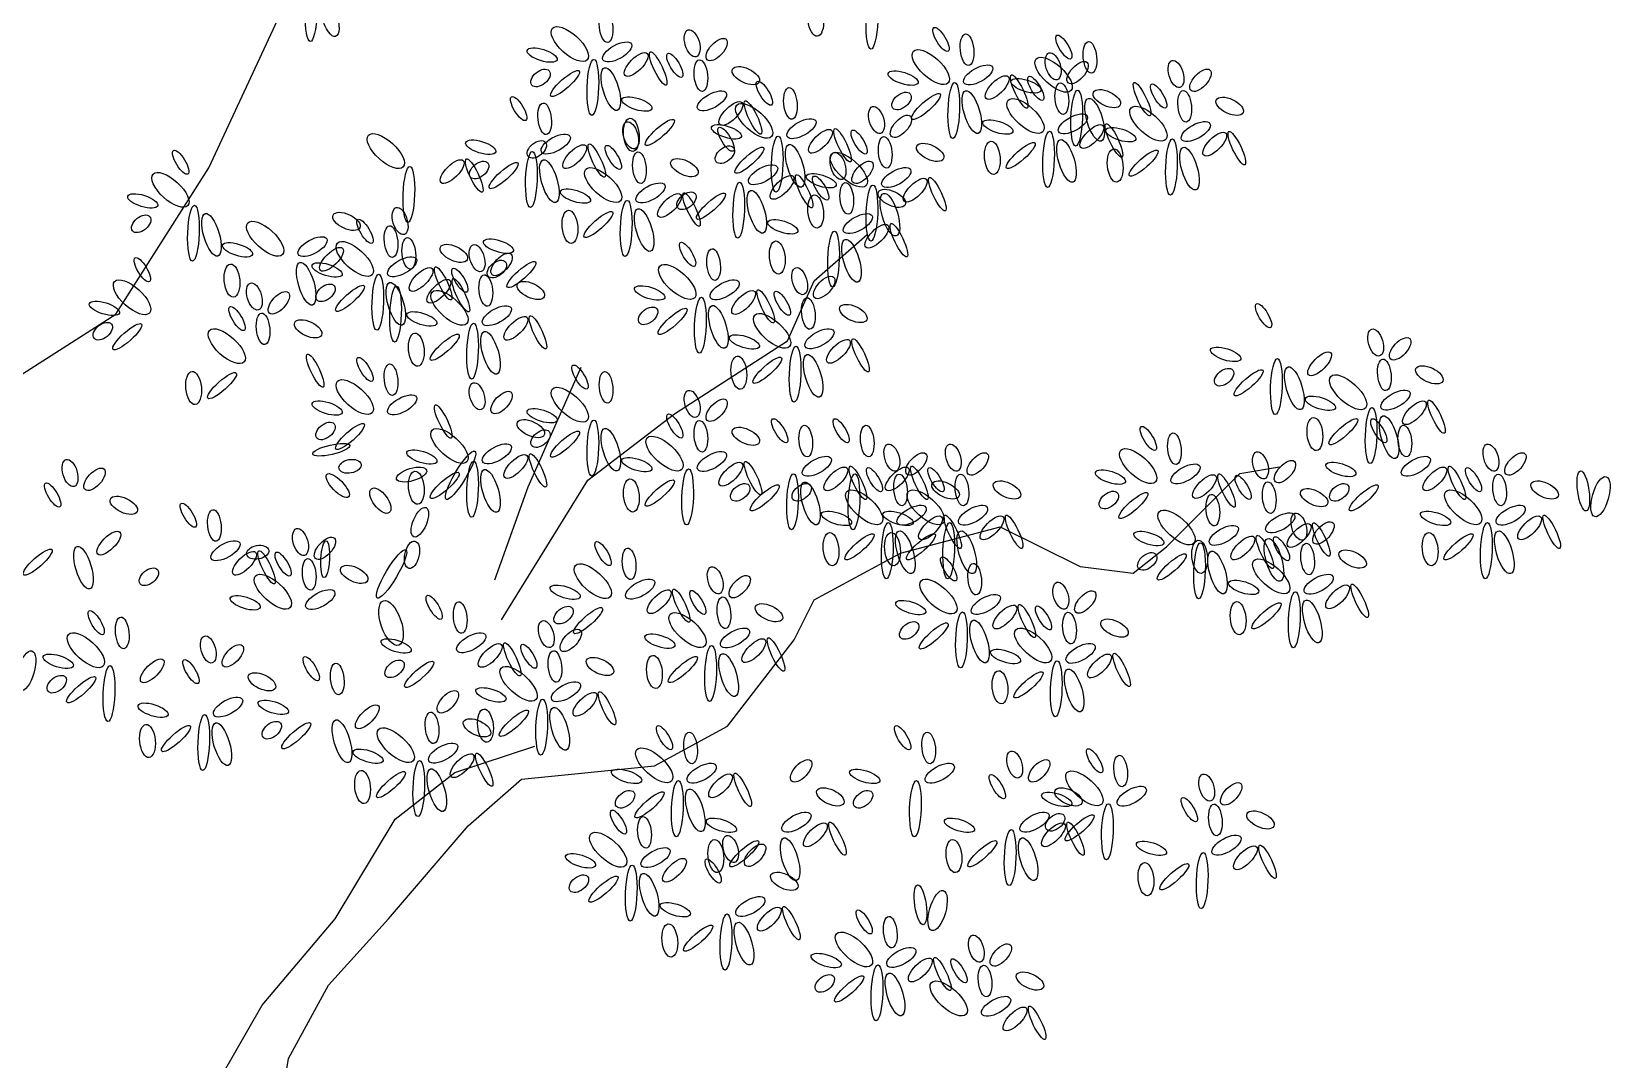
# Model space of a CAD drawing. Header units: millimetres. Extents: x -38686 to 870903, y -23218 to 232707.
# Drawn here: x 45839 to 48163, y 11412 to 12925 of the extents above; entities that cross this region are included whole.
import ezdxf

# ---------------------------------------------------------------- set-up
doc = ezdxf.new("R2010")
doc.units = ezdxf.units.MM
doc.header["$LTSCALE"] = 10
doc.layers.add('40 - Detail Outline', color=142, linetype='Continuous')

msp = doc.modelspace()

# ---------------------------------------------------------------- linework, layer by layer
at = {"layer": '40 - Detail Outline', "color": 250}
for points in [[(45179.869, 11511.454), (45189.655, 11716.857), (45297.301, 11853.792), (45326.659, 11980.946), (45346.231, 12049.413), (45365.803, 12196.129), (45483.235, 12313.502), (45659.382, 12372.189), (45825.744, 12421.094), (45962.748, 12509.124), (46099.751, 12724.308), (46226.969, 12998.178), (46315.043, 13135.113), (46403.117, 13340.515)], [(46530.335, 12059.194), (46657.552, 12264.597), (46784.77, 12362.408), (46951.132, 12470), (46990.276, 12558.029), (47068.564, 12626.497)], [(46520.549, 12117.881), (46569.479, 12254.816), (46647.767, 12430.875)], [(45884.46, 10758.311), (46001.892, 10934.371), (46099.751, 11061.525), (46178.039, 11178.897), (46217.183, 11413.643), (46275.899, 11521.235), (46363.973, 11619.046), (46481.405, 11755.981), (46559.693, 11824.448), (46755.412, 11844.011), (46863.058, 11902.697), (46960.918, 12029.851), (46990.276, 12088.538), (47117.494, 12157.005), (47264.283, 12196.129), (47381.715, 12137.443), (47460.003, 12127.662), (47508.933, 12166.786), (47616.579, 12274.378), (47675.295, 12284.159)], [(45238.585, 10376.849), (45375.589, 10425.755), (45571.308, 10572.471), (45727.884, 10758.311), (45904.032, 10944.152), (45972.534, 11071.306), (46099.751, 11188.679), (46099.751, 11354.957), (46178.039, 11491.892), (46285.685, 11619.046), (46373.759, 11765.762), (46461.833, 11834.23), (46579.265, 11873.354)]]:
    msp.add_lwpolyline(points, dxfattribs=at)
for centre, major_axis, ratio in [((46250.478, 12951.534), (1.529, 41.232), 0.20500745), ((46276.964, 12949.106), (-9.295, 31.356), 0.34975758), ((47075.39, 12940.239), (1.529, 41.232), 0.20500745), ((46684.27, 12932.143), (-2.324, 23.227), 0.42226374), ((46992.656, 12942.457), (-2.324, 24.388), 0.46691768), ((46630.821, 12906.593), (-25.562, 23.227), 0.43068734), ((46810.92, 12907.755), (-5.81, 19.743), 0.51100826), ((47177.034, 12913.357), (-10.457, 17.42), 0.33333377), ((46590.154, 12890.335), (-22.077, 6.968), 0.36538082), ((46700.537, 12894.98), (-20.915, -11.613), 0.43424884), ((46846.939, 12898.464), (-13.943, -15.097), 0.48303608), ((47161.929, 12872.71), (-25.562, 23.227), 0.43068734), ((47215.378, 12898.26), (-2.324, 23.227), 0.42226374), ((47357.837, 12902.062), (-10.457, 17.42), 0.33333377), ((47396.18, 12886.965), (-2.324, 23.227), 0.42226374), ((46664.755, 12842.825), (1.529, 41.232), 0.20500745), ((46728.423, 12876.399), (16.267, 16.259), 0.40395977), ((46760.957, 12870.592), (-11.619, 24.388), 0.23152073), ((46785.357, 12875.237), (-10.457, 17.42), 0.33333377), ((46823.701, 12860.14), (-2.324, 23.227), 0.42226374), ((47231.645, 12861.097), (-20.915, -11.613), 0.43424884), ((47342.732, 12861.416), (-25.562, 23.227), 0.43068734), ((47342.027, 12873.871), (-5.81, 19.743), 0.51100826), ((47378.047, 12864.581), (-13.943, -15.097), 0.48303608), ((47522.83, 12862.577), (-5.81, 19.743), 0.51100826), ((46587.83, 12856.656), (-12.781, -10.452), 0.60527555), ((46623.85, 12848.526), (20.915, 18.581), 0.24919164), ((46691.241, 12840.397), (-9.295, 31.356), 0.34975758), ((46889.931, 12860.14), (-19.753, 9.291), 0.49064662), ((47121.262, 12856.451), (-22.077, 6.968), 0.36538082), ((47259.531, 12842.515), (16.267, 16.259), 0.40395977), ((47292.065, 12836.708), (-11.619, 24.388), 0.23152073), ((47302.065, 12845.157), (-22.077, 6.968), 0.36538082), ((47316.465, 12841.354), (-10.457, 17.42), 0.33333377), ((47558.85, 12853.286), (-13.943, -15.097), 0.48303608), ((46555.525, 12811.706), (-10.457, 17.42), 0.33333377), ((46839.968, 12822.977), (-20.915, -11.613), 0.43424884), ((46917.13, 12834.295), (-10.457, 17.42), 0.33333377), ((46955.474, 12819.198), (-2.324, 23.227), 0.42226374), ((47118.938, 12822.772), (-12.781, -10.452), 0.60527555), ((47154.958, 12814.643), (20.915, 18.581), 0.24919164), ((47195.863, 12808.941), (1.529, 41.232), 0.20500745), ((47222.349, 12806.514), (-9.295, 31.356), 0.34975758), ((47354.809, 12826.256), (-2.324, 23.227), 0.42226374), ((47376.666, 12797.647), (1.529, 41.232), 0.20500745), ((47421.038, 12826.256), (-19.753, 9.291), 0.49064662), ((47472.867, 12825.414), (-11.619, 24.388), 0.23152073), ((47497.268, 12830.059), (-10.457, 17.42), 0.33333377), ((47535.611, 12814.962), (-2.324, 23.227), 0.42226374), ((46593.869, 12796.609), (-2.324, 23.227), 0.42226374), ((46729.585, 12818.332), (-22.077, 6.968), 0.36538082), ((46867.854, 12804.395), (16.267, 16.259), 0.40395977), ((46902.025, 12793.648), (-25.562, 23.227), 0.43068734), ((46900.388, 12798.589), (-11.619, 24.388), 0.23152073), ((47082.124, 12794.81), (-5.81, 19.743), 0.51100826), ((47301.36, 12800.707), (-25.562, 23.227), 0.43068734), ((47403.152, 12795.219), (-9.295, 31.356), 0.34975758), ((47482.163, 12789.412), (-25.562, 23.227), 0.43068734), ((47601.841, 12814.962), (-19.753, 9.291), 0.49064662), ((46720.518, 12772.221), (-5.81, 19.743), 0.51100826), ((46721.451, 12773.039), (-2.324, 24.388), 0.46691768), ((46763.281, 12776.523), (20.915, 18.581), 0.24919164), ((46861.358, 12777.39), (-22.077, 6.968), 0.36538082), ((46860.63, 12766.528), (-10.457, 17.42), 0.33333377), ((46971.741, 12782.035), (-20.915, -11.613), 0.43424884), ((47118.143, 12785.519), (-13.943, -15.097), 0.48303608), ((47260.693, 12784.448), (-22.077, 6.968), 0.36538082), ((47371.076, 12789.093), (-20.915, -11.613), 0.43424884), ((47398.962, 12770.512), (16.267, 16.259), 0.40395977), ((47431.496, 12764.705), (-11.619, 24.388), 0.23152073), ((47441.496, 12773.154), (-22.077, 6.968), 0.36538082), ((47551.878, 12777.799), (-20.915, -11.613), 0.43424884), ((46360.12, 12749.032), (-25.562, 23.227), 0.43068734), ((46499.753, 12754.801), (-22.077, 6.968), 0.36538082), ((46582.301, 12751.53), (-12.781, -10.452), 0.60527555), ((46610.136, 12759.446), (-20.915, -11.613), 0.43424884), ((46935.959, 12729.88), (1.529, 41.232), 0.20500745), ((46999.627, 12763.454), (16.267, 16.259), 0.40395977), ((47032.161, 12757.647), (-11.619, 24.388), 0.23152073), ((47056.561, 12762.292), (-10.457, 17.42), 0.33333377), ((47094.905, 12747.195), (-2.324, 23.227), 0.42226374), ((47161.135, 12747.195), (-19.753, 9.291), 0.49064662), ((47252.559, 12739.156), (-2.324, 24.388), 0.46691768), ((47294.389, 12742.64), (20.915, 18.581), 0.24919164), ((47335.294, 12736.938), (1.529, 41.232), 0.20500745), ((47361.78, 12734.51), (-9.295, 31.356), 0.34975758), ((47516.096, 12725.644), (1.529, 41.232), 0.20500745), ((47579.764, 12759.217), (16.267, 16.259), 0.40395977), ((47612.298, 12753.411), (-11.619, 24.388), 0.23152073), ((46058.318, 12732.645), (-10.457, 17.42), 0.33333377), ((46457.721, 12718.837), (16.267, 16.259), 0.40395977), ((46490.255, 12713.03), (-11.619, 24.388), 0.23152073), ((46574.354, 12707.291), (1.529, 41.232), 0.20500745), ((46638.022, 12740.865), (16.267, 16.259), 0.40395977), ((46670.556, 12735.058), (-11.619, 24.388), 0.23152073), ((46694.956, 12739.703), (-10.457, 17.42), 0.33333377), ((46733.299, 12724.606), (-2.324, 23.227), 0.42226374), ((46799.529, 12724.606), (-19.753, 9.291), 0.49064662), ((46859.034, 12743.711), (-12.781, -10.452), 0.60527555), ((46895.054, 12735.581), (20.915, 18.581), 0.24919164), ((46962.446, 12727.452), (-9.295, 31.356), 0.34975758), ((47041.456, 12721.645), (-25.562, 23.227), 0.43068734), ((47025.623, 12727.043), (-5.81, 19.743), 0.51100826), ((47433.362, 12727.861), (-2.324, 24.388), 0.46691768), ((47475.191, 12731.345), (20.915, 18.581), 0.24919164), ((47542.583, 12723.216), (-9.295, 31.356), 0.34975758), ((46043.213, 12691.998), (-25.562, 23.227), 0.43068734), ((46394.053, 12685.263), (1.529, 41.232), 0.20500745), ((46497.429, 12721.122), (-12.781, -10.452), 0.60527555), ((46533.449, 12712.992), (20.915, 18.581), 0.24919164), ((46600.84, 12704.863), (-9.295, 31.356), 0.34975758), ((46679.851, 12699.056), (-25.562, 23.227), 0.43068734), ((46915.24, 12714.268), (-20.915, -11.613), 0.43424884), ((46943.126, 12695.687), (16.267, 16.259), 0.40395977), ((46975.66, 12689.88), (-11.619, 24.388), 0.23152073), ((47000.789, 12705.387), (-22.077, 6.968), 0.36538082), ((47061.642, 12717.752), (-13.943, -15.097), 0.48303608), ((47111.172, 12710.032), (-20.915, -11.613), 0.43424884), ((46639.184, 12682.797), (-22.077, 6.968), 0.36538082), ((46749.566, 12687.443), (-20.915, -11.613), 0.43424884), ((46879.458, 12662.113), (1.529, 41.232), 0.20500745), ((46905.945, 12659.685), (-9.295, 31.356), 0.34975758), ((47000.06, 12694.525), (-10.457, 17.42), 0.33333377), ((47038.404, 12679.428), (-2.324, 23.227), 0.42226374), ((47075.39, 12657.877), (1.529, 41.232), 0.20500745), ((47104.634, 12679.428), (-19.753, 9.291), 0.49064662), ((47139.058, 12691.45), (16.267, 16.259), 0.40395977), ((47171.592, 12685.644), (-11.619, 24.388), 0.23152073), ((46002.545, 12675.739), (-22.077, 6.968), 0.36538082), ((46077.146, 12628.229), (1.529, 41.232), 0.20500745), ((46713.785, 12635.288), (1.529, 41.232), 0.20500745), ((46777.453, 12668.861), (16.267, 16.259), 0.40395977), ((46802.533, 12675.944), (-12.781, -10.452), 0.60527555), ((46809.986, 12663.055), (-11.619, 24.388), 0.23152073), ((46838.553, 12667.814), (20.915, 18.581), 0.24919164), ((46992.656, 12660.094), (-2.324, 24.388), 0.46691768), ((47101.876, 12655.449), (-9.295, 31.356), 0.34975758), ((46000.222, 12642.06), (-12.781, -10.452), 0.60527555), ((46103.633, 12625.801), (-9.295, 31.356), 0.34975758), ((46182.644, 12619.995), (-25.562, 23.227), 0.43068734), ((46302.322, 12645.544), (-19.753, 9.291), 0.49064662), ((46329.522, 12630.994), (-10.457, 17.42), 0.33333377), ((46381.21, 12646.087), (-5.81, 19.743), 0.51100826), ((46631.05, 12637.505), (-2.324, 24.388), 0.46691768), ((46672.879, 12640.989), (20.915, 18.581), 0.24919164), ((46740.271, 12632.86), (-9.295, 31.356), 0.34975758), ((46944.288, 12637.62), (-22.077, 6.968), 0.36538082), ((47054.671, 12642.265), (-20.915, -11.613), 0.43424884), ((46252.359, 12608.381), (-20.915, -11.613), 0.43424884), ((46367.865, 12615.897), (-2.324, 23.227), 0.42226374), ((46393.991, 12598.472), (-2.324, 23.227), 0.42226374), ((47018.889, 12590.11), (1.529, 41.232), 0.20500745), ((47082.557, 12623.683), (16.267, 16.259), 0.40395977), ((47115.091, 12617.877), (-11.619, 24.388), 0.23152073), ((46141.976, 12603.736), (-22.077, 6.968), 0.36538082), ((46280.245, 12589.8), (16.267, 16.259), 0.40395977), ((46314.417, 12590.347), (-25.562, 23.227), 0.43068734), ((46460.22, 12598.472), (-19.753, 9.291), 0.49064662), ((46494.515, 12591.509), (-5.81, 19.743), 0.51100826), ((46525.892, 12609.099), (-22.077, 6.968), 0.36538082), ((46530.535, 12582.218), (-13.943, -15.097), 0.48303608), ((46804.129, 12597.111), (-10.457, 17.42), 0.33333377), ((46842.472, 12582.013), (-2.324, 23.227), 0.42226374), ((46936.155, 12592.327), (-2.324, 24.388), 0.46691768), ((47045.376, 12587.682), (-9.295, 31.356), 0.34975758), ((46001.817, 12574.522), (-10.457, 17.42), 0.33333377), ((46133.843, 12558.444), (-2.324, 24.388), 0.46691768), ((46243.064, 12553.798), (-9.295, 31.356), 0.34975758), ((46273.749, 12574.089), (-22.077, 6.968), 0.36538082), ((46384.132, 12578.734), (-20.915, -11.613), 0.43424884), ((46412.018, 12560.153), (16.267, 16.259), 0.40395977), ((46444.552, 12554.346), (-11.619, 24.388), 0.23152073), ((46468.953, 12558.991), (-10.457, 17.42), 0.33333377), ((46523.568, 12575.42), (-12.781, -10.452), 0.60527555), ((46559.588, 12567.291), (20.915, 18.581), 0.24919164), ((46789.024, 12556.464), (-25.562, 23.227), 0.43068734), ((46969.122, 12557.625), (-5.81, 19.743), 0.51100826), ((45986.712, 12533.875), (-25.562, 23.227), 0.43068734), ((46166.81, 12535.036), (-5.81, 19.743), 0.51100826), ((46271.426, 12540.41), (-12.781, -10.452), 0.60527555), ((46307.445, 12532.28), (20.915, 18.581), 0.24919164), ((46348.35, 12526.579), (1.529, 41.232), 0.20500745), ((46374.837, 12524.151), (-9.295, 31.356), 0.34975758), ((46438.144, 12542.727), (16.267, 16.259), 0.40395977), ((46470.678, 12536.921), (-11.619, 24.388), 0.23152073), ((46507.296, 12543.894), (-2.324, 23.227), 0.42226374), ((46573.526, 12543.894), (-19.753, 9.291), 0.49064662), ((46748.356, 12540.205), (-22.077, 6.968), 0.36538082), ((46858.739, 12544.851), (-20.915, -11.613), 0.43424884), ((47005.142, 12548.335), (-13.943, -15.097), 0.48303608), ((45946.045, 12517.616), (-22.077, 6.968), 0.36538082), ((46202.83, 12525.746), (-13.943, -15.097), 0.48303608), ((46374.476, 12509.154), (1.529, 41.232), 0.20500745), ((46453.848, 12518.344), (-25.562, 23.227), 0.43068734), ((46822.957, 12492.695), (1.529, 41.232), 0.20500745), ((46886.625, 12526.269), (16.267, 16.259), 0.40395977), ((46919.159, 12520.462), (-11.619, 24.388), 0.23152073), ((46943.56, 12525.108), (-10.457, 17.42), 0.33333377), ((46981.903, 12510.01), (-2.324, 23.227), 0.42226374), ((46141.248, 12502.519), (-10.457, 17.42), 0.33333377), ((46179.591, 12487.421), (-2.324, 23.227), 0.42226374), ((46413.18, 12502.085), (-22.077, 6.968), 0.36538082), ((46523.563, 12506.731), (-20.915, -11.613), 0.43424884), ((46551.449, 12488.149), (16.267, 16.259), 0.40395977), ((46583.983, 12482.343), (-11.619, 24.388), 0.23152073), ((46746.033, 12506.526), (-12.781, -10.452), 0.60527555), ((46782.052, 12498.397), (20.915, 18.581), 0.24919164), ((46849.444, 12490.267), (-9.295, 31.356), 0.34975758), ((46928.455, 12484.461), (-25.562, 23.227), 0.43068734), ((47048.133, 12510.01), (-19.753, 9.291), 0.49064662), ((47651.641, 12506.755), (-10.457, 17.42), 0.33333377), ((45943.721, 12483.937), (-12.781, -10.452), 0.60527555), ((45979.74, 12475.808), (20.915, 18.581), 0.24919164), ((46126.143, 12461.872), (-25.562, 23.227), 0.43068734), ((46245.821, 12487.421), (-19.753, 9.291), 0.49064662), ((46487.781, 12454.576), (1.529, 41.232), 0.20500745), ((46514.268, 12452.148), (-9.295, 31.356), 0.34975758), ((46998.17, 12472.847), (-20.915, -11.613), 0.43424884), ((47816.634, 12467.269), (-5.81, 19.743), 0.51100826), ((46405.047, 12456.793), (-2.324, 24.388), 0.46691768), ((46446.876, 12460.277), (20.915, 18.581), 0.24919164), ((46887.787, 12468.202), (-22.077, 6.968), 0.36538082), ((46962.388, 12420.692), (1.529, 41.232), 0.20500745), ((47026.056, 12454.266), (16.267, 16.259), 0.40395977), ((47058.59, 12448.459), (-11.619, 24.388), 0.23152073), ((47595.869, 12449.849), (-22.077, 6.968), 0.36538082), ((47852.654, 12457.979), (-13.943, -15.097), 0.48303608), ((46256.278, 12425.87), (-11.619, 24.388), 0.23152073), ((46329.522, 12427.693), (-10.457, 17.42), 0.33333377), ((46367.865, 12412.596), (-2.324, 23.227), 0.42226374), ((46879.654, 12422.91), (-2.324, 24.388), 0.46691768), ((46921.483, 12426.394), (20.915, 18.581), 0.24919164), ((46988.875, 12418.264), (-9.295, 31.356), 0.34975758), ((47670.47, 12402.339), (1.529, 41.232), 0.20500745), ((47734.138, 12435.913), (16.267, 16.259), 0.40395977), ((47829.416, 12419.654), (-2.324, 23.227), 0.42226374), ((46077.342, 12400.321), (-2.324, 24.388), 0.46691768), ((46119.171, 12403.805), (20.915, 18.581), 0.24919164), ((46314.417, 12387.046), (-25.562, 23.227), 0.43068734), ((46645.926, 12416.399), (-10.457, 17.42), 0.33333377), ((46684.27, 12401.301), (-2.324, 23.227), 0.42226374), ((47593.545, 12416.17), (-12.781, -10.452), 0.60527555), ((47629.565, 12408.041), (20.915, 18.581), 0.24919164), ((47696.956, 12399.911), (-9.295, 31.356), 0.34975758), ((47775.967, 12394.105), (-25.562, 23.227), 0.43068734), ((47895.645, 12419.654), (-19.753, 9.291), 0.49064662), ((46384.132, 12375.433), (-20.915, -11.613), 0.43424884), ((46494.515, 12388.208), (-5.81, 19.743), 0.51100826), ((46530.535, 12378.917), (-13.943, -15.097), 0.48303608), ((46630.821, 12375.752), (-25.562, 23.227), 0.43068734), ((46810.92, 12376.913), (-5.81, 19.743), 0.51100826), ((47735.3, 12377.846), (-22.077, 6.968), 0.36538082), ((47845.683, 12382.491), (-20.915, -11.613), 0.43424884), ((46273.749, 12370.788), (-22.077, 6.968), 0.36538082), ((46444.552, 12351.045), (-11.619, 24.388), 0.23152073), ((46590.154, 12359.493), (-22.077, 6.968), 0.36538082), ((46846.939, 12367.623), (-13.943, -15.097), 0.48303608), ((47809.901, 12330.336), (1.529, 41.232), 0.20500745), ((47873.569, 12363.91), (16.267, 16.259), 0.40395977), ((47906.103, 12358.103), (-11.619, 24.388), 0.23152073), ((46271.426, 12337.109), (-12.781, -10.452), 0.60527555), ((46307.445, 12328.979), (20.915, 18.581), 0.24919164), ((46453.848, 12315.043), (-25.562, 23.227), 0.43068734), ((46573.526, 12340.593), (-19.753, 9.291), 0.49064662), ((46664.755, 12311.983), (1.529, 41.232), 0.20500745), ((46785.357, 12344.396), (-10.457, 17.42), 0.33333377), ((46823.701, 12329.298), (-2.324, 23.227), 0.42226374), ((46889.931, 12329.298), (-19.753, 9.291), 0.49064662), ((46939.731, 12337.337), (-10.457, 17.42), 0.33333377), ((46978.074, 12322.24), (-2.324, 23.227), 0.42226374), ((47030.132, 12337.337), (-10.457, 17.42), 0.33333377), ((47068.476, 12322.24), (-2.324, 23.227), 0.42226374), ((47482.139, 12326.043), (-10.457, 17.42), 0.33333377), ((47727.166, 12332.554), (-2.324, 24.388), 0.46691768), ((47768.996, 12336.038), (20.915, 18.581), 0.24919164), ((47821.144, 12337.337), (-10.457, 17.42), 0.33333377), ((47836.387, 12327.908), (-9.295, 31.356), 0.34975758), ((47859.487, 12322.24), (-2.324, 23.227), 0.42226374), ((46279.775, 12309.446), (-27.257, -6.303), 0.24919164), ((46523.563, 12303.43), (-20.915, -11.613), 0.43424884), ((46587.83, 12325.814), (-12.781, -10.452), 0.60527555), ((46623.85, 12317.685), (20.915, 18.581), 0.24919164), ((46691.241, 12309.555), (-9.295, 31.356), 0.34975758), ((46770.252, 12303.749), (-25.562, 23.227), 0.43068734), ((47520.482, 12310.945), (-2.324, 23.227), 0.42226374), ((45895.606, 12275.263), (-5.81, 19.743), 0.51100826), ((46307.509, 12285.067), (16.225, 3.059), 0.60527555), ((46413.18, 12298.784), (-22.077, 6.968), 0.36538082), ((46470.131, 12271.883), (-21.079, -35.469), 0.20500745), ((46551.449, 12284.848), (16.267, 16.259), 0.40395977), ((46583.983, 12279.042), (-11.619, 24.388), 0.23152073), ((46729.585, 12287.49), (-22.077, 6.968), 0.36538082), ((46839.968, 12292.135), (-20.915, -11.613), 0.43424884), ((46994.341, 12285.077), (-20.915, -11.613), 0.43424884), ((47104.724, 12297.852), (-5.81, 19.743), 0.51100826), ((47140.744, 12288.561), (-13.943, -15.097), 0.48303608), ((47195.125, 12297.852), (-5.81, 19.743), 0.51100826), ((47231.145, 12288.561), (-13.943, -15.097), 0.48303608), ((47467.034, 12285.396), (-25.562, 23.227), 0.43068734), ((47647.132, 12286.557), (-5.81, 19.743), 0.51100826), ((47875.754, 12285.077), (-20.915, -11.613), 0.43424884), ((47986.137, 12297.852), (-5.81, 19.743), 0.51100826), ((48022.157, 12288.561), (-13.943, -15.097), 0.48303608), ((45931.626, 12265.972), (-13.943, -15.097), 0.48303608), ((46289.348, 12256.609), (16.048, -16.685), 0.36538082), ((46398.16, 12272.881), (-22.065, -6.489), 0.40395977), ((46405.047, 12253.492), (-2.324, 24.388), 0.46691768), ((46446.876, 12256.976), (20.915, 18.581), 0.24919164), ((46487.781, 12251.275), (1.529, 41.232), 0.20500745), ((46514.268, 12248.847), (-9.295, 31.356), 0.34975758), ((46804.186, 12239.98), (1.529, 41.232), 0.20500745), ((46867.854, 12273.554), (16.267, 16.259), 0.40395977), ((46900.388, 12267.747), (-11.619, 24.388), 0.23152073), ((46958.559, 12232.922), (1.529, 41.232), 0.20500745), ((47022.227, 12266.496), (16.267, 16.259), 0.40395977), ((47048.961, 12232.922), (1.529, 41.232), 0.20500745), ((47054.761, 12260.689), (-11.619, 24.388), 0.23152073), ((47079.162, 12265.334), (-10.457, 17.42), 0.33333377), ((47112.629, 12266.496), (16.267, 16.259), 0.40395977), ((47117.505, 12250.237), (-2.324, 23.227), 0.42226374), ((47145.163, 12260.689), (-11.619, 24.388), 0.23152073), ((47169.563, 12265.334), (-10.457, 17.42), 0.33333377), ((47207.906, 12250.237), (-2.324, 23.227), 0.42226374), ((47426.366, 12269.137), (-22.077, 6.968), 0.36538082), ((47536.749, 12273.783), (-20.915, -11.613), 0.43424884), ((47564.635, 12255.201), (16.267, 16.259), 0.40395977), ((47597.169, 12249.394), (-11.619, 24.388), 0.23152073), ((47621.57, 12254.04), (-10.457, 17.42), 0.33333377), ((47683.152, 12277.267), (-13.943, -15.097), 0.48303608), ((47765.371, 12280.432), (-22.077, 6.968), 0.36538082), ((47903.64, 12266.496), (16.267, 16.259), 0.40395977), ((47936.174, 12260.689), (-11.619, 24.388), 0.23152073), ((47960.575, 12265.334), (-10.457, 17.42), 0.33333377), ((47998.918, 12250.237), (-2.324, 23.227), 0.42226374), ((48122.124, 12248.775), (4.204, -29.413), 0.28283972), ((45870.044, 12242.745), (-10.457, 17.42), 0.33333377), ((46352.094, 12234.505), (12.896, -17.612), 0.49064662), ((46721.451, 12242.198), (-2.324, 24.388), 0.46691768), ((46763.281, 12245.682), (20.915, 18.581), 0.24919164), ((46881.635, 12246.753), (-12.781, -10.452), 0.60527555), ((46917.654, 12238.623), (20.915, 18.581), 0.24919164), ((46972.036, 12246.753), (-12.781, -10.452), 0.60527555), ((46985.046, 12230.494), (-9.295, 31.356), 0.34975758), ((47064.057, 12224.687), (-25.562, 23.227), 0.43068734), ((47154.458, 12224.687), (-25.562, 23.227), 0.43068734), ((47183.735, 12250.237), (-19.753, 9.291), 0.49064662), ((47274.136, 12250.237), (-19.753, 9.291), 0.49064662), ((47424.043, 12235.458), (-12.781, -10.452), 0.60527555), ((47659.913, 12238.942), (-2.324, 23.227), 0.42226374), ((47726.143, 12238.942), (-19.753, 9.291), 0.49064662), ((47763.048, 12246.753), (-12.781, -10.452), 0.60527555), ((47799.067, 12238.623), (20.915, 18.581), 0.24919164), ((47945.47, 12224.687), (-25.562, 23.227), 0.43068734), ((48065.148, 12250.237), (-19.753, 9.291), 0.49064662), ((48147.348, 12240.371), (-8.408, -29.413), 0.38859659), ((45974.617, 12227.648), (-19.753, 9.291), 0.49064662), ((46069.618, 12213.098), (-10.457, 17.42), 0.33333377), ((47133.772, 12213.074), (-20.915, -11.613), 0.43424884), ((47224.173, 12213.074), (-20.915, -11.613), 0.43424884), ((47460.062, 12227.329), (20.915, 18.581), 0.24919164), ((47576.983, 12220.589), (-2.324, 23.227), 0.42226374), ((48015.185, 12213.074), (-20.915, -11.613), 0.43424884), ((46107.961, 12198), (-2.324, 23.227), 0.42226374), ((46410.243, 12202.803), (-9.078, -21.505), 0.42226374), ((47023.389, 12208.428), (-22.077, 6.968), 0.36538082), ((47113.791, 12208.428), (-22.077, 6.968), 0.36538082), ((47161.658, 12194.492), (16.267, 16.259), 0.40395977), ((47194.192, 12188.686), (-11.619, 24.388), 0.23152073), ((47252.06, 12194.492), (16.267, 16.259), 0.40395977), ((47284.593, 12188.686), (-11.619, 24.388), 0.23152073), ((47523.535, 12195.04), (-25.562, 23.227), 0.43068734), ((47676.18, 12201.779), (-20.915, -11.613), 0.43424884), ((47703.633, 12196.201), (-5.81, 19.743), 0.51100826), ((47739.652, 12186.911), (-13.943, -15.097), 0.48303608), ((47904.802, 12208.428), (-22.077, 6.968), 0.36538082), ((48043.071, 12194.492), (16.267, 16.259), 0.40395977), ((48075.605, 12188.686), (-11.619, 24.388), 0.23152073), ((45952.54, 12171.903), (16.267, 16.259), 0.40395977), ((46234.611, 12173.612), (-5.81, 19.743), 0.51100826), ((46270.631, 12164.322), (-13.943, -15.097), 0.48303608), ((47015.256, 12163.136), (-2.324, 24.388), 0.46691768), ((47057.085, 12166.62), (20.915, 18.581), 0.24919164), ((47097.99, 12160.919), (1.529, 41.232), 0.20500745), ((47105.657, 12163.136), (-2.324, 24.388), 0.46691768), ((47124.477, 12158.491), (-9.295, 31.356), 0.34975758), ((47147.486, 12166.62), (20.915, 18.581), 0.24919164), ((47188.392, 12160.919), (1.529, 41.232), 0.20500745), ((47214.878, 12158.491), (-9.295, 31.356), 0.34975758), ((47482.867, 12178.781), (-22.077, 6.968), 0.36538082), ((47593.25, 12183.427), (-20.915, -11.613), 0.43424884), ((47621.136, 12164.845), (16.267, 16.259), 0.40395977), ((47653.67, 12159.038), (-11.619, 24.388), 0.23152073), ((47666.885, 12147.196), (-9.295, 31.356), 0.34975758), ((47678.071, 12163.684), (-10.457, 17.42), 0.33333377), ((47704.066, 12183.198), (16.267, 16.259), 0.40395977), ((47736.6, 12177.391), (-11.619, 24.388), 0.23152073), ((47896.669, 12163.136), (-2.324, 24.388), 0.46691768), ((47938.498, 12166.62), (20.915, 18.581), 0.24919164), ((47979.403, 12160.919), (1.529, 41.232), 0.20500745), ((48005.89, 12158.491), (-9.295, 31.356), 0.34975758), ((45847.967, 12144.031), (20.915, 18.581), 0.24919164), ((45915.359, 12135.902), (-9.295, 31.356), 0.34975758), ((46124.228, 12160.837), (-20.915, -11.613), 0.43424884), ((46152.115, 12142.256), (16.267, 16.259), 0.40395977), ((46171.644, 12158.557), (16.225, 3.059), 0.60527555), ((46184.648, 12136.449), (-11.619, 24.388), 0.23152073), ((46209.049, 12141.095), (-10.457, 17.42), 0.33333377), ((46270.888, 12148.3), (-1.472, -26.974), 0.23152073), ((46368.644, 12126.631), (-21.079, -35.469), 0.20500745), ((46398.673, 12154.88), (-4.349, -20.115), 0.51100826), ((46679.827, 12156.625), (-10.457, 17.42), 0.33333377), ((46718.17, 12141.528), (-2.324, 23.227), 0.42226374), ((47480.543, 12145.102), (-12.781, -10.452), 0.60527555), ((47516.563, 12136.973), (20.915, 18.581), 0.24919164), ((47557.664, 12151.842), (-2.324, 24.388), 0.46691768), ((47557.468, 12131.271), (1.529, 41.232), 0.20500745), ((47583.955, 12128.843), (-9.295, 31.356), 0.34975758), ((47716.414, 12148.586), (-2.324, 23.227), 0.42226374), ((47782.644, 12148.586), (-19.753, 9.291), 0.49064662), ((46011.522, 12122.513), (-12.781, -10.452), 0.60527555), ((46247.392, 12125.997), (-2.324, 23.227), 0.42226374), ((46313.622, 12125.997), (-19.753, 9.291), 0.49064662), ((46664.722, 12115.978), (-25.562, 23.227), 0.43068734), ((46844.82, 12117.14), (-5.81, 19.743), 0.51100826), ((47188.334, 12134.036), (-10.457, 17.42), 0.33333377), ((47226.678, 12118.939), (-2.324, 23.227), 0.42226374), ((47662.966, 12123.037), (-25.562, 23.227), 0.43068734), ((46193.944, 12100.448), (-25.562, 23.227), 0.43068734), ((46624.055, 12099.72), (-22.077, 6.968), 0.36538082), ((46734.437, 12104.365), (-20.915, -11.613), 0.43424884), ((46880.84, 12107.849), (-13.943, -15.097), 0.48303608), ((47173.229, 12093.389), (-25.562, 23.227), 0.43068734), ((47353.328, 12094.551), (-5.81, 19.743), 0.51100826), ((47622.298, 12106.778), (-22.077, 6.968), 0.36538082), ((47732.681, 12111.423), (-20.915, -11.613), 0.43424884), ((47760.567, 12092.842), (16.267, 16.259), 0.40395977), ((47793.101, 12087.035), (-11.619, 24.388), 0.23152073), ((46153.276, 12084.189), (-22.077, 6.968), 0.36538082), ((46263.659, 12088.834), (-20.915, -11.613), 0.43424884), ((46367.914, 12054.399), (11.326, -32.629), 0.43068734), ((46431.223, 12077.564), (-10.457, 17.42), 0.33333377), ((46762.324, 12085.784), (16.267, 16.259), 0.40395977), ((46794.857, 12079.977), (-11.619, 24.388), 0.23152073), ((46819.258, 12084.622), (-10.457, 17.42), 0.33333377), ((46857.601, 12069.525), (-2.324, 23.227), 0.42226374), ((47132.562, 12077.131), (-22.077, 6.968), 0.36538082), ((47242.945, 12081.776), (-20.915, -11.613), 0.43424884), ((47389.347, 12085.26), (-13.943, -15.097), 0.48303608), ((47696.899, 12059.268), (1.529, 41.232), 0.20500745), ((47723.386, 12056.84), (-9.295, 31.356), 0.34975758), ((45934.016, 12054.975), (-10.457, 17.42), 0.33333377), ((46469.567, 12062.466), (-2.324, 23.227), 0.42226374), ((46621.731, 12066.041), (-12.781, -10.452), 0.60527555), ((46657.75, 12057.911), (20.915, 18.581), 0.24919164), ((46804.153, 12043.975), (-25.562, 23.227), 0.43068734), ((46923.831, 12069.525), (-19.753, 9.291), 0.49064662), ((47207.163, 12029.621), (1.529, 41.232), 0.20500745), ((47270.831, 12063.195), (16.267, 16.259), 0.40395977), ((47303.365, 12057.388), (-11.619, 24.388), 0.23152073), ((47327.765, 12062.033), (-10.457, 17.42), 0.33333377), ((47366.109, 12046.936), (-2.324, 23.227), 0.42226374), ((47614.165, 12061.486), (-2.324, 24.388), 0.46691768), ((47655.994, 12064.97), (20.915, 18.581), 0.24919164), ((45918.911, 12014.328), (-25.562, 23.227), 0.43068734), ((45972.359, 12039.877), (-2.324, 23.227), 0.42226374), ((46485.834, 12025.303), (-20.915, -11.613), 0.43424884), ((46596.217, 12038.078), (-5.81, 19.743), 0.51100826), ((46632.236, 12028.787), (-13.943, -15.097), 0.48303608), ((46873.868, 12032.362), (-20.915, -11.613), 0.43424884), ((47130.238, 12043.452), (-12.781, -10.452), 0.60527555), ((47166.258, 12035.322), (20.915, 18.581), 0.24919164), ((47233.649, 12027.193), (-9.295, 31.356), 0.34975758), ((47312.66, 12021.386), (-25.562, 23.227), 0.43068734), ((47432.339, 12046.936), (-19.753, 9.291), 0.49064662), ((46099.009, 12015.489), (-5.81, 19.743), 0.51100826), ((46135.029, 12006.199), (-13.943, -15.097), 0.48303608), ((46375.451, 12020.658), (-22.077, 6.968), 0.36538082), ((46513.72, 12006.722), (16.267, 16.259), 0.40395977), ((46546.254, 12000.915), (-11.619, 24.388), 0.23152073), ((46570.654, 12005.561), (-10.457, 17.42), 0.33333377), ((46763.485, 12027.716), (-22.077, 6.968), 0.36538082), ((46838.086, 11980.207), (1.529, 41.232), 0.20500745), ((46901.754, 12013.78), (16.267, 16.259), 0.40395977), ((46934.288, 12007.974), (-11.619, 24.388), 0.23152073), ((47382.376, 12009.773), (-20.915, -11.613), 0.43424884), ((45830.966, 11984.058), (-8.408, -29.413), 0.38859659), ((45878.244, 11998.069), (-22.077, 6.968), 0.36538082), ((46016.513, 11984.133), (16.267, 16.259), 0.40395977), ((46073.447, 11982.972), (-10.457, 17.42), 0.33333377), ((46250.421, 11987.208), (-10.457, 17.42), 0.33333377), ((46288.764, 11972.11), (-2.324, 23.227), 0.42226374), ((46373.127, 11986.979), (-12.781, -10.452), 0.60527555), ((46409.147, 11978.85), (20.915, 18.581), 0.24919164), ((46608.998, 11990.463), (-2.324, 23.227), 0.42226374), ((46675.227, 11990.463), (-19.753, 9.291), 0.49064662), ((46755.352, 11982.424), (-2.324, 24.388), 0.46691768), ((46797.181, 11985.908), (20.915, 18.581), 0.24919164), ((46864.573, 11977.779), (-9.295, 31.356), 0.34975758), ((47271.993, 12005.127), (-22.077, 6.968), 0.36538082), ((47346.594, 11957.618), (1.529, 41.232), 0.20500745), ((47410.262, 11991.191), (16.267, 16.259), 0.40395977), ((47442.796, 11985.385), (-11.619, 24.388), 0.23152073), ((45875.92, 11964.39), (-12.781, -10.452), 0.60527555), ((45911.939, 11956.261), (20.915, 18.581), 0.24919164), ((45952.844, 11950.559), (1.529, 41.232), 0.20500745), ((46178.02, 11967.874), (-19.753, 9.291), 0.49064662), ((46555.549, 11964.914), (-25.562, 23.227), 0.43068734), ((47263.86, 11959.835), (-2.324, 24.388), 0.46691768), ((47305.689, 11963.319), (20.915, 18.581), 0.24919164), ((47373.08, 11955.19), (-9.295, 31.356), 0.34975758), ((46451.433, 11938.431), (-13.943, -15.097), 0.48303608), ((46514.882, 11948.655), (-22.077, 6.968), 0.36538082), ((46625.265, 11953.3), (-20.915, -11.613), 0.43424884), ((46653.151, 11934.719), (16.267, 16.259), 0.40395977), ((46685.685, 11928.912), (-11.619, 24.388), 0.23152073), ((46017.674, 11926.066), (-22.077, 6.968), 0.36538082), ((46128.057, 11930.711), (-20.915, -11.613), 0.43424884), ((46194.648, 11930.302), (-22.077, 6.968), 0.36538082), ((46332.917, 11916.366), (16.267, 16.259), 0.40395977), ((46506.748, 11903.363), (-2.324, 24.388), 0.46691768), ((46548.578, 11906.847), (20.915, 18.581), 0.24919164), ((46589.483, 11901.145), (1.529, 41.232), 0.20500745), ((46615.969, 11898.717), (-9.295, 31.356), 0.34975758), ((46009.541, 11880.774), (-2.324, 24.388), 0.46691768), ((46051.37, 11884.258), (20.915, 18.581), 0.24919164), ((46092.275, 11878.556), (1.529, 41.232), 0.20500745), ((46118.762, 11876.128), (-9.295, 31.356), 0.34975758), ((46192.324, 11896.623), (-12.781, -10.452), 0.60527555), ((46228.344, 11888.494), (20.915, 18.581), 0.24919164), ((46295.736, 11880.364), (-9.295, 31.356), 0.34975758), ((46374.746, 11874.558), (-25.562, 23.227), 0.43068734), ((46428.195, 11900.107), (-2.324, 23.227), 0.42226374), ((46494.425, 11900.107), (-19.753, 9.291), 0.49064662), ((46770.228, 11885.557), (-10.457, 17.42), 0.33333377), ((47120.533, 11885.557), (-10.457, 17.42), 0.33333377), ((46444.462, 11862.944), (-20.915, -11.613), 0.43424884), ((46808.572, 11870.46), (-2.324, 23.227), 0.42226374), ((47158.877, 11870.46), (-2.324, 23.227), 0.42226374), ((46334.079, 11858.299), (-22.077, 6.968), 0.36538082), ((46472.348, 11844.363), (16.267, 16.259), 0.40395977), ((46504.882, 11838.556), (-11.619, 24.388), 0.23152073), ((46755.123, 11844.91), (-25.562, 23.227), 0.43068734), ((46971.241, 11836.781), (-13.943, -15.097), 0.48303608), ((47285.527, 11846.072), (-5.81, 19.743), 0.51100826), ((47321.546, 11836.781), (-13.943, -15.097), 0.48303608), ((47403.038, 11851.674), (-10.457, 17.42), 0.33333377), ((47441.381, 11836.576), (-2.324, 23.227), 0.42226374), ((46325.946, 11813.007), (-2.324, 24.388), 0.46691768), ((46367.775, 11816.491), (20.915, 18.581), 0.24919164), ((46408.68, 11810.789), (1.529, 41.232), 0.20500745), ((46435.167, 11808.361), (-9.295, 31.356), 0.34975758), ((46714.456, 11828.652), (-22.077, 6.968), 0.36538082), ((46824.839, 11833.297), (-20.915, -11.613), 0.43424884), ((46852.725, 11814.715), (16.267, 16.259), 0.40395977), ((46885.259, 11808.909), (-11.619, 24.388), 0.23152073), ((47064.761, 11828.652), (-22.077, 6.968), 0.36538082), ((47175.144, 11833.297), (-20.915, -11.613), 0.43424884), ((47259.964, 11813.554), (-10.457, 17.42), 0.33333377), ((47387.933, 11811.027), (-25.562, 23.227), 0.43068734), ((47568.031, 11812.188), (-5.81, 19.743), 0.51100826), ((46712.132, 11794.973), (-12.781, -10.452), 0.60527555), ((46748.152, 11786.843), (20.915, 18.581), 0.24919164), ((46789.057, 11781.142), (1.529, 41.232), 0.20500745), ((46815.543, 11778.714), (-9.295, 31.356), 0.34975758), ((47014.232, 11798.457), (-19.753, 9.291), 0.49064662), ((47062.437, 11794.973), (-12.781, -10.452), 0.60527555), ((47139.362, 11781.142), (1.529, 41.232), 0.20500745), ((47364.538, 11798.457), (-19.753, 9.291), 0.49064662), ((47457.648, 11799.413), (-20.915, -11.613), 0.43424884), ((47604.051, 11802.897), (-13.943, -15.097), 0.48303608), ((47347.265, 11794.768), (-22.077, 6.968), 0.36538082), ((47421.866, 11747.258), (1.529, 41.232), 0.20500745), ((47542.469, 11779.671), (-10.457, 17.42), 0.33333377), ((47580.812, 11764.573), (-2.324, 23.227), 0.42226374), ((46702.427, 11761.318), (-10.457, 17.42), 0.33333377), ((46740.771, 11746.22), (-2.324, 23.227), 0.42226374), ((46853.887, 11756.648), (-22.077, 6.968), 0.36538082), ((46964.27, 11761.294), (-20.915, -11.613), 0.43424884), ((46992.156, 11742.712), (16.267, 16.259), 0.40395977), ((47024.69, 11736.906), (-11.619, 24.388), 0.23152073), ((47204.192, 11756.648), (-22.077, 6.968), 0.36538082), ((47314.575, 11761.294), (-20.915, -11.613), 0.43424884), ((47342.461, 11742.712), (16.267, 16.259), 0.40395977), ((47344.941, 11761.089), (-12.781, -10.452), 0.60527555), ((47380.961, 11752.96), (20.915, 18.581), 0.24919164), ((47374.995, 11736.906), (-11.619, 24.388), 0.23152073), ((47647.042, 11764.573), (-19.753, 9.291), 0.49064662), ((46687.322, 11720.671), (-25.562, 23.227), 0.43068734), ((46867.421, 11721.832), (-5.81, 19.743), 0.51100826), ((46954.974, 11706.711), (-9.295, 31.356), 0.34975758), ((47278.793, 11709.139), (1.529, 41.232), 0.20500745), ((47305.279, 11706.711), (-9.295, 31.356), 0.34975758), ((47597.079, 11727.41), (-20.915, -11.613), 0.43424884), ((46646.655, 11704.412), (-22.077, 6.968), 0.36538082), ((46757.038, 11709.057), (-20.915, -11.613), 0.43424884), ((46845.753, 11711.356), (-2.324, 24.388), 0.46691768), ((46887.583, 11714.84), (20.915, 18.581), 0.24919164), ((46903.44, 11712.541), (-13.943, -15.097), 0.48303608), ((47196.058, 11711.356), (-2.324, 24.388), 0.46691768), ((47237.888, 11714.84), (20.915, 18.581), 0.24919164), ((47486.696, 11722.765), (-22.077, 6.968), 0.36538082), ((47561.297, 11675.255), (1.529, 41.232), 0.20500745), ((47624.965, 11708.829), (16.267, 16.259), 0.40395977), ((47657.499, 11703.022), (-11.619, 24.388), 0.23152073), ((46721.256, 11656.902), (1.529, 41.232), 0.20500745), ((46784.924, 11690.476), (16.267, 16.259), 0.40395977), ((46841.858, 11689.315), (-10.457, 17.42), 0.33333377), ((47478.563, 11677.473), (-2.324, 24.388), 0.46691768), ((47520.392, 11680.957), (20.915, 18.581), 0.24919164), ((46644.331, 11670.733), (-12.781, -10.452), 0.60527555), ((46680.351, 11662.604), (20.915, 18.581), 0.24919164), ((46747.742, 11654.474), (-9.295, 31.356), 0.34975758), ((46946.431, 11674.217), (-19.753, 9.291), 0.49064662), ((47146.805, 11639.506), (4.204, -29.413), 0.28283972), ((46896.469, 11637.054), (-20.915, -11.613), 0.43424884), ((47172.029, 11631.102), (-8.408, -29.413), 0.38859659), ((46786.086, 11632.409), (-22.077, 6.968), 0.36538082), ((46860.687, 11584.899), (1.529, 41.232), 0.20500745), ((46924.355, 11618.473), (16.267, 16.259), 0.40395977), ((46956.889, 11612.666), (-11.619, 24.388), 0.23152073), ((47064.033, 11614.489), (-10.457, 17.42), 0.33333377), ((47102.376, 11599.392), (-2.324, 23.227), 0.42226374), ((46777.952, 11587.117), (-2.324, 24.388), 0.46691768), ((46819.782, 11590.601), (20.915, 18.581), 0.24919164), ((46887.173, 11582.471), (-9.295, 31.356), 0.34975758), ((47048.928, 11573.842), (-25.562, 23.227), 0.43068734), ((47118.643, 11562.229), (-20.915, -11.613), 0.43424884), ((47229.026, 11575.004), (-5.81, 19.743), 0.51100826), ((47265.045, 11565.713), (-13.943, -15.097), 0.48303608), ((47008.26, 11557.584), (-22.077, 6.968), 0.36538082), ((47146.529, 11543.647), (16.267, 16.259), 0.40395977), ((47179.063, 11537.841), (-11.619, 24.388), 0.23152073), ((47203.464, 11542.486), (-10.457, 17.42), 0.33333377), ((47005.936, 11523.905), (-12.781, -10.452), 0.60527555), ((47041.956, 11515.775), (20.915, 18.581), 0.24919164), ((47082.861, 11510.074), (1.529, 41.232), 0.20500745), ((47109.348, 11507.646), (-9.295, 31.356), 0.34975758), ((47188.359, 11501.839), (-25.562, 23.227), 0.43068734), ((47241.807, 11527.389), (-2.324, 23.227), 0.42226374), ((47308.037, 11527.389), (-19.753, 9.291), 0.49064662), ((47258.074, 11490.226), (-20.915, -11.613), 0.43424884), ((47285.96, 11471.644), (16.267, 16.259), 0.40395977), ((47318.494, 11465.838), (-11.619, 24.388), 0.23152073)]:
    msp.add_ellipse(centre, major_axis=major_axis, ratio=ratio, dxfattribs=at)

doc.saveas('drawing.dxf')
